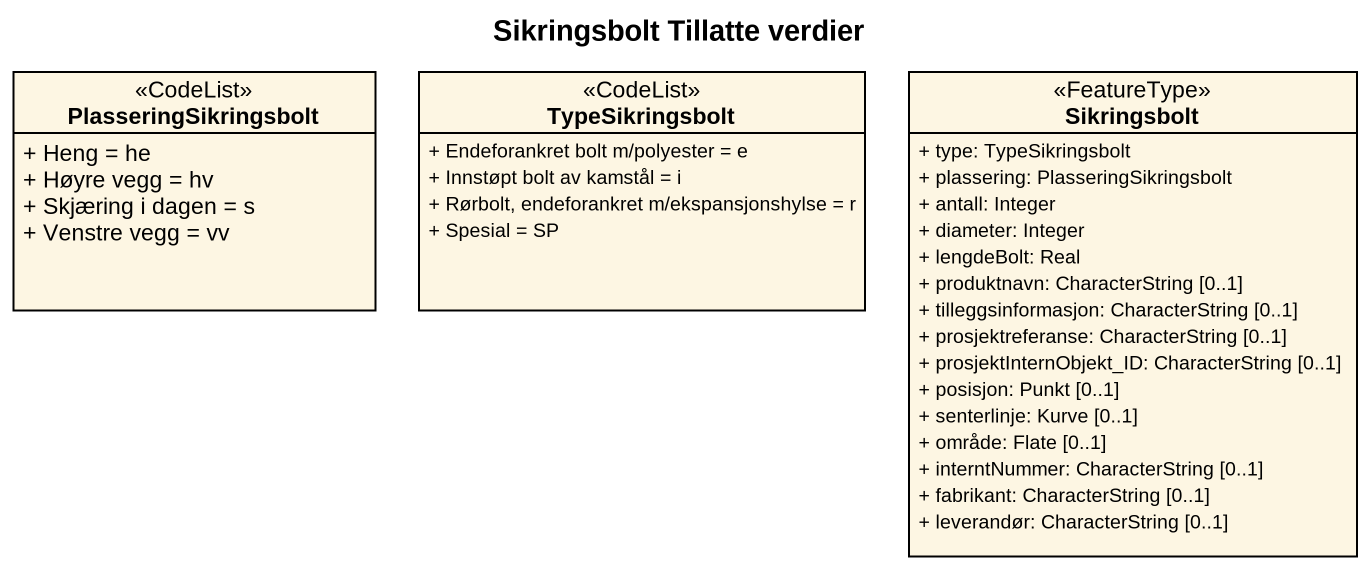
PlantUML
@startuml
title Sikringsbolt Tillatte verdier
hide circle
hide empty members
skinparam classAttributeIconSize 0
class PlasseringSikringsbolt <<CodeList>> {
  + Heng = he
  + Høyre vegg = hv
  + Skjæring i dagen = s
  + Venstre vegg = vv
}
class TypeSikringsbolt <<CodeList>> {
  + Endeforankret bolt m/polyester = e
  + Innstøpt bolt av kamstål = i
  + Rørbolt, endeforankret m/ekspansjonshylse = r
  + Spesial = SP
}
class Sikringsbolt <<FeatureType>> {
  + type: TypeSikringsbolt
  + plassering: PlasseringSikringsbolt
  + antall: Integer
  + diameter: Integer
  + lengdeBolt: Real
  + produktnavn: CharacterString [0..1]
  + tilleggsinformasjon: CharacterString [0..1]
  + prosjektreferanse: CharacterString [0..1]
  + prosjektInternObjekt_ID: CharacterString [0..1]
  + posisjon: Punkt [0..1]
  + senterlinje: Kurve [0..1]
  + område: Flate [0..1]
  + interntNummer: CharacterString [0..1]
  + fabrikant: CharacterString [0..1]
  + leverandør: CharacterString [0..1]
}
@enduml
